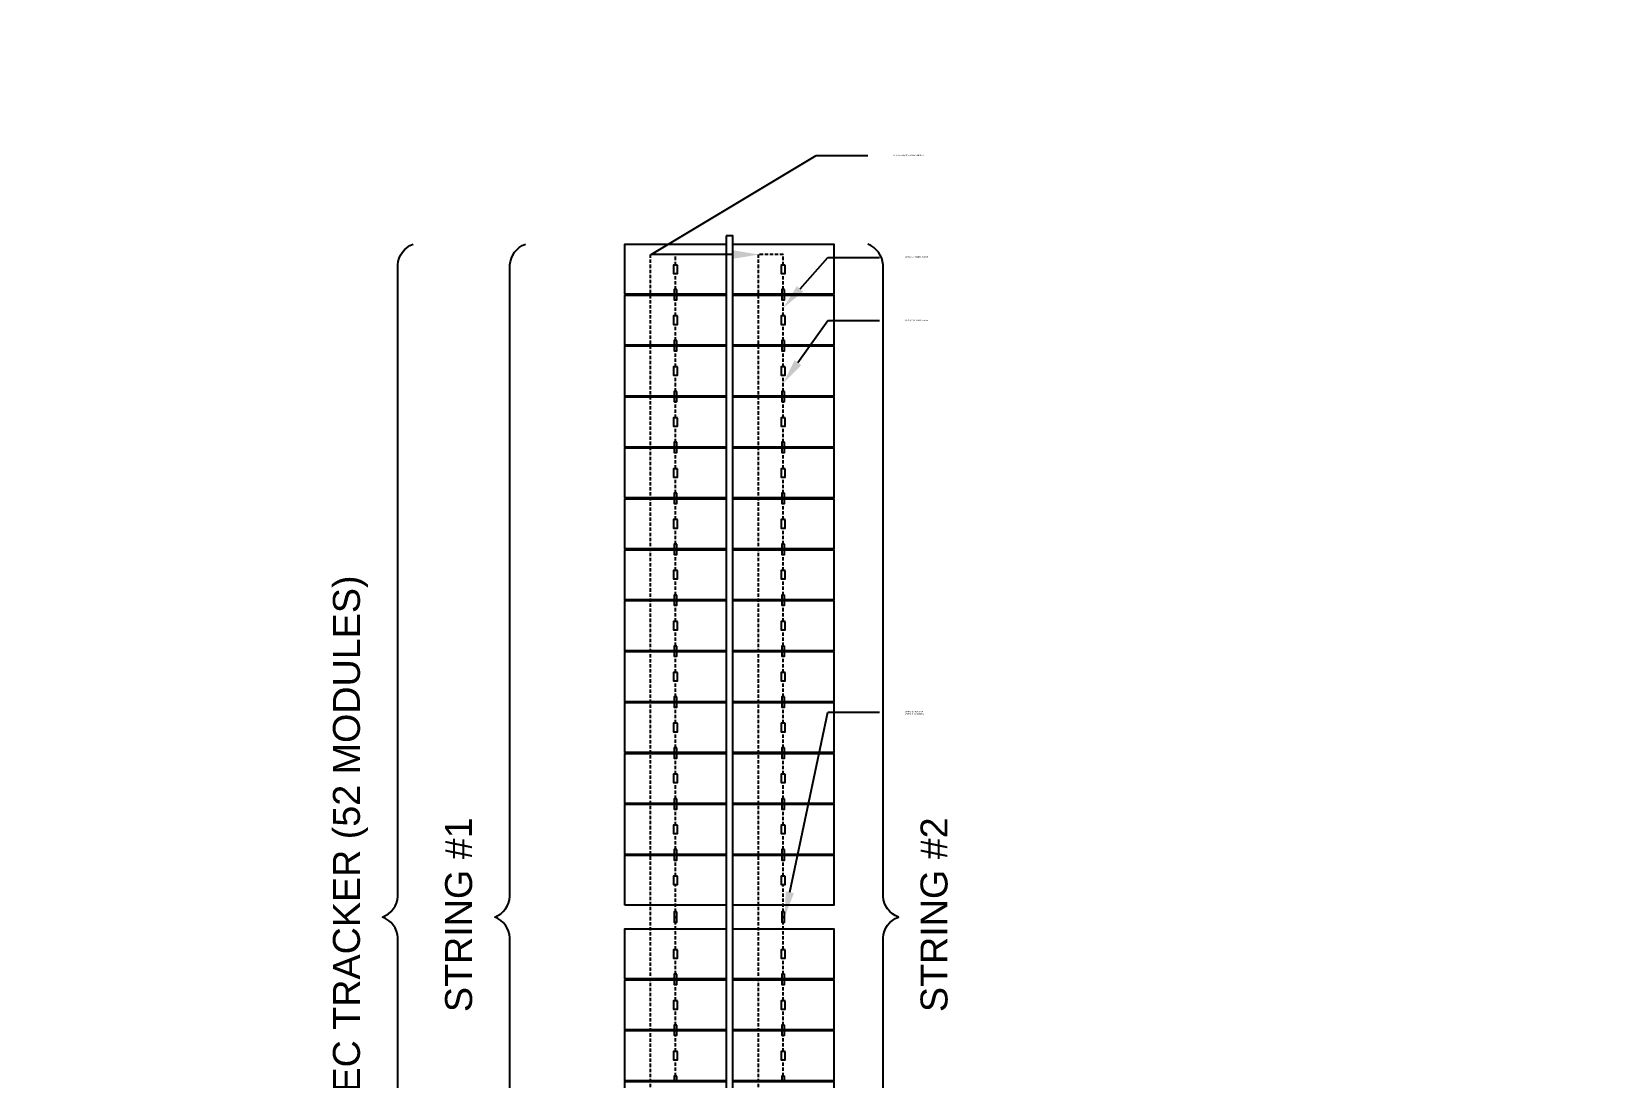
# Model space of a CAD drawing. Header units: feet. Extents: x -13743 to 68376, y -48 to 67763.
# Drawn here: x 1233.1 to 1349.4, y 63374.4 to 63452.1 of the extents above; entities that cross this region are included whole.
import ezdxf
from ezdxf import colors
from ezdxf.entities.mleader import LeaderData, LeaderLine
from ezdxf.enums import TextEntityAlignment as Align
from ezdxf.math import Vec2, Vec3

# ---------------------------------------------------------------- set-up
doc = ezdxf.new("R2018")
doc.units = ezdxf.units.FT
doc.header["$MEASUREMENT"] = 0
doc.linetypes.add('HIDDEN', pattern=[0.375, 0.25, -0.125])
for name, color, linetype in [('E-HARN-COMP', 8, 'Continuous'), ('E-TRNK-CABL-NEG', 6, 'HIDDEN'), ('E-TRUNK-CABLE-POS', 6, 'HIDDEN'), ('G-ANNO-TEXT', 1, 'Continuous'), ('PVcase PV Modules (full frames)', 142, 'Continuous')]:
    doc.layers.add(name, color=color, linetype=linetype)
doc.styles.add('NEI-A', font='arial.ttf')
doc.styles.get("Standard").update_dxf_attribs({"font": 'arial.ttf'})

# ---------------------------------------------------------------- blocks, each defined once
blk = doc.blocks.new('HT72-18X (2x26)')
for points in [[(50097.48, 17245.44), (50097.48, 17144.39), (50097.97, 17144.39), (50097.97, 17245.44), (50097.48, 17245.44)], [(50089.98, 17241.1), (50089.98, 17244.82), (50097.48, 17244.82), (50097.48, 17241.1), (50089.98, 17241.1)], [(50097.97, 17241.1), (50097.97, 17244.82), (50105.47, 17244.82), (50105.47, 17241.1), (50097.97, 17241.1)], [(50089.98, 17237.33), (50089.98, 17241.04), (50097.48, 17241.04), (50097.48, 17237.33), (50089.98, 17237.33)], [(50097.97, 17237.33), (50097.97, 17241.04), (50105.47, 17241.04), (50105.47, 17237.33), (50097.97, 17237.33)], [(50089.98, 17233.55), (50089.98, 17237.27), (50097.48, 17237.27), (50097.48, 17233.55), (50089.98, 17233.55)], [(50097.97, 17233.55), (50097.97, 17237.27), (50105.47, 17237.27), (50105.47, 17233.55), (50097.97, 17233.55)], [(50089.98, 17229.77), (50089.98, 17233.49), (50097.48, 17233.49), (50097.48, 17229.77), (50089.98, 17229.77)], [(50097.97, 17229.77), (50097.97, 17233.49), (50105.47, 17233.49), (50105.47, 17229.77), (50097.97, 17229.77)], [(50089.98, 17226), (50089.98, 17229.72), (50097.48, 17229.72), (50097.48, 17226), (50089.98, 17226)], [(50097.97, 17226), (50097.97, 17229.72), (50105.47, 17229.72), (50105.47, 17226), (50097.97, 17226)], [(50089.98, 17222.22), (50089.98, 17225.94), (50097.48, 17225.94), (50097.48, 17222.22), (50089.98, 17222.22)], [(50097.97, 17222.22), (50097.97, 17225.94), (50105.47, 17225.94), (50105.47, 17222.22), (50097.97, 17222.22)], [(50089.98, 17218.45), (50089.98, 17222.16), (50097.48, 17222.16), (50097.48, 17218.45), (50089.98, 17218.45)], [(50097.97, 17218.45), (50097.97, 17222.16), (50105.47, 17222.16), (50105.47, 17218.45), (50097.97, 17218.45)], [(50089.98, 17214.67), (50089.98, 17218.39), (50097.48, 17218.39), (50097.48, 17214.67), (50089.98, 17214.67)], [(50097.97, 17214.67), (50097.97, 17218.39), (50105.47, 17218.39), (50105.47, 17214.67), (50097.97, 17214.67)], [(50089.98, 17210.89), (50089.98, 17214.61), (50097.48, 17214.61), (50097.48, 17210.89), (50089.98, 17210.89)], [(50097.97, 17210.89), (50097.97, 17214.61), (50105.47, 17214.61), (50105.47, 17210.89), (50097.97, 17210.89)], [(50089.98, 17207.12), (50089.98, 17210.83), (50097.48, 17210.83), (50097.48, 17207.12), (50089.98, 17207.12)], [(50097.97, 17207.12), (50097.97, 17210.83), (50105.47, 17210.83), (50105.47, 17207.12), (50097.97, 17207.12)], [(50089.98, 17203.34), (50089.98, 17207.06), (50097.48, 17207.06), (50097.48, 17203.34), (50089.98, 17203.34)], [(50097.97, 17203.34), (50097.97, 17207.06), (50105.47, 17207.06), (50105.47, 17203.34), (50097.97, 17203.34)], [(50089.98, 17199.56), (50089.98, 17203.28), (50097.48, 17203.28), (50097.48, 17199.56), (50089.98, 17199.56)], [(50097.97, 17199.56), (50097.97, 17203.28), (50105.47, 17203.28), (50105.47, 17199.56), (50097.97, 17199.56)], [(50089.98, 17195.79), (50089.98, 17199.51), (50097.48, 17199.51), (50097.48, 17195.79), (50089.98, 17195.79)], [(50097.97, 17195.79), (50097.97, 17199.51), (50105.47, 17199.51), (50105.47, 17195.79), (50097.97, 17195.79)], [(50089.98, 17190.33), (50089.98, 17194.05), (50097.48, 17194.05), (50097.48, 17190.33), (50089.98, 17190.33)], [(50097.97, 17190.33), (50097.97, 17194.05), (50105.47, 17194.05), (50105.47, 17190.33), (50097.97, 17190.33)], [(50089.98, 17186.56), (50089.98, 17190.27), (50097.48, 17190.27), (50097.48, 17186.56), (50089.98, 17186.56)], [(50097.97, 17186.56), (50097.97, 17190.27), (50105.47, 17190.27), (50105.47, 17186.56), (50097.97, 17186.56)], [(50089.98, 17182.78), (50089.98, 17186.5), (50097.48, 17186.5), (50097.48, 17182.78), (50089.98, 17182.78)], [(50097.97, 17182.78), (50097.97, 17186.5), (50105.47, 17186.5), (50105.47, 17182.78), (50097.97, 17182.78)], [(50089.98, 17179), (50089.98, 17182.72), (50097.48, 17182.72), (50097.48, 17179), (50089.98, 17179)], [(50097.97, 17179), (50097.97, 17182.72), (50105.47, 17182.72), (50105.47, 17179), (50097.97, 17179)], [(50089.98, 17175.23), (50089.98, 17178.94), (50097.48, 17178.94), (50097.48, 17175.23), (50089.98, 17175.23)], [(50097.97, 17175.23), (50097.97, 17178.94), (50105.47, 17178.94), (50105.47, 17175.23), (50097.97, 17175.23)], [(50089.98, 17171.45), (50089.98, 17175.17), (50097.48, 17175.17), (50097.48, 17171.45), (50089.98, 17171.45)], [(50097.97, 17171.45), (50097.97, 17175.17), (50105.47, 17175.17), (50105.47, 17171.45), (50097.97, 17171.45)], [(50089.98, 17167.68), (50089.98, 17171.39), (50097.48, 17171.39), (50097.48, 17167.68), (50089.98, 17167.68)], [(50097.97, 17167.68), (50097.97, 17171.39), (50105.47, 17171.39), (50105.47, 17167.68), (50097.97, 17167.68)], [(50089.98, 17163.9), (50089.98, 17167.62), (50097.48, 17167.62), (50097.48, 17163.9), (50089.98, 17163.9)], [(50097.97, 17163.9), (50097.97, 17167.62), (50105.47, 17167.62), (50105.47, 17163.9), (50097.97, 17163.9)], [(50089.98, 17160.12), (50089.98, 17163.84), (50097.48, 17163.84), (50097.48, 17160.12), (50089.98, 17160.12)], [(50097.97, 17160.12), (50097.97, 17163.84), (50105.47, 17163.84), (50105.47, 17160.12), (50097.97, 17160.12)], [(50089.98, 17156.35), (50089.98, 17160.06), (50097.48, 17160.06), (50097.48, 17156.35), (50089.98, 17156.35)], [(50097.97, 17156.35), (50097.97, 17160.06), (50105.47, 17160.06), (50105.47, 17156.35), (50097.97, 17156.35)], [(50089.98, 17152.57), (50089.98, 17156.29), (50097.48, 17156.29), (50097.48, 17152.57), (50089.98, 17152.57)], [(50097.97, 17152.57), (50097.97, 17156.29), (50105.47, 17156.29), (50105.47, 17152.57), (50097.97, 17152.57)], [(50089.98, 17148.79), (50089.98, 17152.51), (50097.48, 17152.51), (50097.48, 17148.79), (50089.98, 17148.79)], [(50097.97, 17148.79), (50097.97, 17152.51), (50105.47, 17152.51), (50105.47, 17148.79), (50097.97, 17148.79)], [(50089.98, 17145.02), (50089.98, 17148.73), (50097.48, 17148.73), (50097.48, 17145.02), (50089.98, 17145.02)], [(50097.97, 17145.02), (50097.97, 17148.73), (50105.47, 17148.73), (50105.47, 17145.02), (50097.97, 17145.02)]]:
    blk.add_lwpolyline(points)
blk = doc.blocks.new('DETAIL_TITLE')
at = {"style": 'NEI-A', "flags": 8}
blk.add_attdef('#', text='', height=0.2, dxfattribs=at).set_placement((0.5922, -0.5109), align=Align.MIDDLE_CENTER)
at = {"lineweight": 30, "flags": 104}
blk.add_attdef('DETAIL_TITLE', text='', height=0.2, dxfattribs=at).set_placement((0.9099, -0.52514), align=Align.BOTTOM_LEFT)
at = {"style": 'NEI-A'}
for tag, p in [('SCALE:', (0.93865, -0.73792)), ('1"_=_', (1.5474, -0.73792))]:
    blk.add_attdef(tag, text='', height=0.1, dxfattribs=at).set_placement(p, align=Align.BOTTOM_LEFT)

msp = doc.modelspace()

# ---------------------------------------------------------------- linework, layer by layer
at = {"layer": 'E-HARN-COMP'}
for points in [[(1280.98, 63434.73), (1280.68, 63434.73), (1280.68, 63434.11), (1280.98, 63434.11)], [(1280.93, 63432.91), (1280.73, 63432.91), (1280.73, 63432.53), (1280.93, 63432.53)], [(1280.93, 63432.53), (1280.73, 63432.53), (1280.73, 63432.15), (1280.93, 63432.15)], [(1280.98, 63430.96), (1280.68, 63430.96), (1280.68, 63430.33), (1280.98, 63430.33)], [(1280.93, 63429.14), (1280.73, 63429.14), (1280.73, 63428.76), (1280.93, 63428.76)], [(1280.93, 63428.76), (1280.73, 63428.76), (1280.73, 63428.38), (1280.93, 63428.38)], [(1280.98, 63427.18), (1280.68, 63427.18), (1280.68, 63426.56), (1280.98, 63426.56)], [(1280.93, 63425.36), (1280.73, 63425.36), (1280.73, 63424.98), (1280.93, 63424.98)], [(1288.92, 63425.36), (1288.72, 63425.36), (1288.72, 63424.98), (1288.92, 63424.98)], [(1280.93, 63424.98), (1280.73, 63424.98), (1280.73, 63424.6), (1280.93, 63424.6)], [(1288.92, 63424.98), (1288.72, 63424.98), (1288.72, 63424.6), (1288.92, 63424.6)], [(1280.98, 63423.4), (1280.68, 63423.4), (1280.68, 63422.78), (1280.98, 63422.78)], [(1288.97, 63423.4), (1288.67, 63423.4), (1288.67, 63422.78), (1288.97, 63422.78)], [(1280.93, 63421.59), (1280.73, 63421.59), (1280.73, 63421.2), (1280.93, 63421.2)], [(1288.92, 63421.59), (1288.72, 63421.59), (1288.72, 63421.2), (1288.92, 63421.2)], [(1280.93, 63421.2), (1280.73, 63421.2), (1280.73, 63420.82), (1280.93, 63420.82)], [(1288.92, 63421.2), (1288.72, 63421.2), (1288.72, 63420.82), (1288.92, 63420.82)], [(1280.98, 63419.63), (1280.68, 63419.63), (1280.68, 63419.01), (1280.98, 63419.01)], [(1288.97, 63419.63), (1288.67, 63419.63), (1288.67, 63419.01), (1288.97, 63419.01)], [(1280.93, 63417.81), (1280.73, 63417.81), (1280.73, 63417.43), (1280.93, 63417.43)], [(1280.93, 63417.43), (1280.73, 63417.43), (1280.73, 63417.05), (1280.93, 63417.05)], [(1288.92, 63417.81), (1288.72, 63417.81), (1288.72, 63417.43), (1288.92, 63417.43)], [(1288.92, 63417.43), (1288.72, 63417.43), (1288.72, 63417.05), (1288.92, 63417.05)], [(1280.98, 63415.85), (1280.68, 63415.85), (1280.68, 63415.23), (1280.98, 63415.23)], [(1288.97, 63415.85), (1288.67, 63415.85), (1288.67, 63415.23), (1288.97, 63415.23)], [(1280.93, 63414.03), (1280.73, 63414.03), (1280.73, 63413.65), (1280.93, 63413.65)], [(1280.93, 63413.65), (1280.73, 63413.65), (1280.73, 63413.27), (1280.93, 63413.27)], [(1288.92, 63414.03), (1288.72, 63414.03), (1288.72, 63413.65), (1288.92, 63413.65)], [(1288.92, 63413.65), (1288.72, 63413.65), (1288.72, 63413.27), (1288.92, 63413.27)], [(1280.98, 63412.07), (1280.68, 63412.07), (1280.68, 63411.45), (1280.98, 63411.45)], [(1288.97, 63412.07), (1288.67, 63412.07), (1288.67, 63411.45), (1288.97, 63411.45)], [(1280.93, 63410.26), (1280.73, 63410.26), (1280.73, 63409.88), (1280.93, 63409.88)], [(1288.92, 63410.26), (1288.72, 63410.26), (1288.72, 63409.88), (1288.92, 63409.88)], [(1280.93, 63409.88), (1280.73, 63409.88), (1280.73, 63409.5), (1280.93, 63409.5)], [(1288.92, 63409.88), (1288.72, 63409.88), (1288.72, 63409.5), (1288.92, 63409.5)], [(1280.98, 63408.3), (1280.68, 63408.3), (1280.68, 63407.68), (1280.98, 63407.68)], [(1288.97, 63408.3), (1288.67, 63408.3), (1288.67, 63407.68), (1288.97, 63407.68)], [(1280.93, 63406.48), (1280.73, 63406.48), (1280.73, 63406.1), (1280.93, 63406.1)], [(1288.92, 63406.48), (1288.72, 63406.48), (1288.72, 63406.1), (1288.92, 63406.1)], [(1280.93, 63406.1), (1280.73, 63406.1), (1280.73, 63405.72), (1280.93, 63405.72)], [(1288.92, 63406.1), (1288.72, 63406.1), (1288.72, 63405.72), (1288.92, 63405.72)], [(1280.98, 63404.52), (1280.68, 63404.52), (1280.68, 63403.9), (1280.98, 63403.9)], [(1288.97, 63404.52), (1288.67, 63404.52), (1288.67, 63403.9), (1288.97, 63403.9)], [(1280.93, 63402.7), (1280.73, 63402.7), (1280.73, 63402.32), (1280.93, 63402.32)], [(1280.93, 63402.32), (1280.73, 63402.32), (1280.73, 63401.94), (1280.93, 63401.94)], [(1288.92, 63402.7), (1288.72, 63402.7), (1288.72, 63402.32), (1288.92, 63402.32)], [(1280.98, 63400.75), (1280.68, 63400.75), (1280.68, 63400.12), (1280.98, 63400.12)], [(1280.93, 63398.93), (1280.73, 63398.93), (1280.73, 63398.55), (1280.93, 63398.55)], [(1280.93, 63398.55), (1280.73, 63398.55), (1280.73, 63398.17), (1280.93, 63398.17)], [(1280.98, 63396.97), (1280.68, 63396.97), (1280.68, 63396.35), (1280.98, 63396.35)], [(1280.93, 63395.15), (1280.73, 63395.15), (1280.73, 63394.77), (1280.93, 63394.77)], [(1280.93, 63394.77), (1280.73, 63394.77), (1280.73, 63394.39), (1280.93, 63394.39)], [(1280.98, 63393.19), (1280.68, 63393.19), (1280.68, 63392.57), (1280.98, 63392.57)], [(1280.93, 63391.38), (1280.73, 63391.38), (1280.73, 63390.99), (1280.93, 63390.99)], [(1280.93, 63390.99), (1280.73, 63390.99), (1280.73, 63390.61), (1280.93, 63390.61)], [(1280.98, 63389.42), (1280.68, 63389.42), (1280.68, 63388.8), (1280.98, 63388.8)], [(1280.93, 63386.76), (1280.73, 63386.76), (1280.73, 63386.38), (1280.93, 63386.38)], [(1280.93, 63386.38), (1280.73, 63386.38), (1280.73, 63386), (1280.93, 63386)], [(1280.98, 63383.96), (1280.68, 63383.96), (1280.68, 63383.34), (1280.98, 63383.34)], [(1288.97, 63383.96), (1288.67, 63383.96), (1288.67, 63383.34), (1288.97, 63383.34)], [(1280.93, 63382.14), (1280.73, 63382.14), (1280.73, 63381.76), (1280.93, 63381.76)], [(1288.92, 63382.14), (1288.72, 63382.14), (1288.72, 63381.76), (1288.92, 63381.76)], [(1280.93, 63381.76), (1280.73, 63381.76), (1280.73, 63381.38), (1280.93, 63381.38)], [(1288.92, 63381.76), (1288.72, 63381.76), (1288.72, 63381.38), (1288.92, 63381.38)], [(1280.98, 63380.18), (1280.68, 63380.18), (1280.68, 63379.56), (1280.98, 63379.56)], [(1288.97, 63380.18), (1288.67, 63380.18), (1288.67, 63379.56), (1288.97, 63379.56)], [(1280.93, 63378.37), (1280.73, 63378.37), (1280.73, 63377.99), (1280.93, 63377.99)], [(1280.93, 63377.99), (1280.73, 63377.99), (1280.73, 63377.61), (1280.93, 63377.61)], [(1288.92, 63378.37), (1288.72, 63378.37), (1288.72, 63377.99), (1288.92, 63377.99)], [(1288.92, 63377.99), (1288.72, 63377.99), (1288.72, 63377.61), (1288.92, 63377.61)], [(1280.98, 63376.41), (1280.68, 63376.41), (1280.68, 63375.79), (1280.98, 63375.79)], [(1288.97, 63376.41), (1288.67, 63376.41), (1288.67, 63375.79), (1288.97, 63375.79)], [(1280.93, 63374.59), (1280.73, 63374.59), (1280.73, 63374.21), (1280.93, 63374.21)], [(1288.92, 63374.59), (1288.72, 63374.59), (1288.72, 63374.21), (1288.92, 63374.21)]]:
    msp.add_lwpolyline(points, close=True, dxfattribs=at)
at = {"layer": 'E-TRNK-CABL-NEG'}
for points in [[(1280.83, 63432.91), (1280.83, 63434.11)], [(1280.83, 63429.14), (1280.83, 63430.33)], [(1280.83, 63425.36), (1280.83, 63426.56)], [(1280.83, 63421.59), (1280.83, 63422.78)], [(1288.82, 63421.59), (1288.82, 63422.78)], [(1280.83, 63417.81), (1280.83, 63419.01)], [(1288.82, 63417.81), (1288.82, 63419.01)], [(1280.83, 63414.03), (1280.83, 63415.23)], [(1288.82, 63414.03), (1288.82, 63415.23)], [(1280.83, 63410.26), (1280.83, 63411.45)], [(1288.82, 63410.26), (1288.82, 63411.45)], [(1280.83, 63406.48), (1280.83, 63407.68)], [(1288.82, 63406.48), (1288.82, 63407.68)], [(1280.83, 63402.7), (1280.83, 63403.9)], [(1288.82, 63402.7), (1288.82, 63403.9)], [(1280.83, 63398.93), (1280.83, 63400.12)], [(1280.83, 63395.15), (1280.83, 63396.35)], [(1280.83, 63391.38), (1280.83, 63392.57)], [(1280.83, 63386.76), (1280.83, 63388.8)], [(1280.83, 63382.14), (1280.83, 63383.34)], [(1288.82, 63382.14), (1288.82, 63383.34)], [(1280.83, 63378.37), (1280.83, 63379.56)], [(1288.82, 63378.37), (1288.82, 63379.56)], [(1280.83, 63374.59), (1280.83, 63375.79)], [(1288.82, 63374.59), (1288.82, 63375.79)]]:
    msp.add_lwpolyline(points, dxfattribs=at)
at = {"layer": 'E-TRUNK-CABLE-POS'}
for points in [[(1280.83, 63434.73), (1280.83, 63435.51), (1278.96, 63435.51), (1278.96, 63337.55), (1277.08, 63337.55)], [(1280.83, 63430.96), (1280.83, 63432.15)], [(1280.83, 63427.18), (1280.83, 63428.38)], [(1280.83, 63423.4), (1280.83, 63424.6)], [(1288.82, 63423.4), (1288.82, 63424.6)], [(1280.83, 63419.63), (1280.83, 63420.82)], [(1288.82, 63419.63), (1288.82, 63420.82)], [(1280.83, 63415.85), (1280.83, 63417.05)], [(1288.82, 63415.85), (1288.82, 63417.05)], [(1280.83, 63412.07), (1280.83, 63413.27)], [(1288.82, 63412.07), (1288.82, 63413.27)], [(1280.83, 63408.3), (1280.83, 63409.5)], [(1288.82, 63408.3), (1288.82, 63409.5)], [(1280.83, 63404.52), (1280.83, 63405.72)], [(1288.82, 63404.52), (1288.82, 63405.72)], [(1280.83, 63400.75), (1280.83, 63401.94)], [(1280.83, 63396.97), (1280.83, 63398.17)], [(1280.83, 63393.19), (1280.83, 63394.39)], [(1280.83, 63389.42), (1280.83, 63390.61)], [(1280.83, 63383.96), (1280.83, 63386)], [(1280.83, 63380.18), (1280.83, 63381.38)], [(1288.82, 63380.18), (1288.82, 63381.38)], [(1280.83, 63376.41), (1280.83, 63377.61)], [(1288.82, 63376.41), (1288.82, 63377.61)]]:
    msp.add_lwpolyline(points, dxfattribs=at)
at = {"layer": 'G-ANNO-TEXT', "flags": 128}
for points in [[(1261.37, 63336.48, -0.298343), (1260.23, 63338.02), (1260.23, 63384.84, 0.298343), (1259.09, 63386.38, 0.298343), (1260.23, 63387.92), (1260.23, 63434.74, -0.298343), (1261.37, 63436.28)], [(1260.23, 63434.74, -0.298343), (1261.37, 63436.28)], [(1269.69, 63336.48, -0.298343), (1268.55, 63338.02), (1268.55, 63384.84, 0.298343), (1267.42, 63386.38, 0.298343), (1268.55, 63387.92), (1268.55, 63434.74, -0.298343), (1269.69, 63436.28)], [(1295.09, 63336.48, 0.298343), (1296.22, 63338.02), (1296.22, 63384.84, -0.298343), (1297.36, 63386.38, -0.298343), (1296.22, 63387.92), (1296.22, 63434.74, 0.298343), (1295.09, 63436.28)]]:
    msp.add_lwpolyline(points, format="xyb", dxfattribs=at)

# ---------------------------------------------------------------- texts
at = {"layer": 'G-ANNO-TEXT', "char_height": 2, "rotation": 90, "style": 'NEI-A', "bg_fill": 3, "box_fill_scale": 1.5, "bg_fill_color": 256, "bg_fill_transparency": 0}
for s, insert, width, attachment_point in [('SOLTEC TRACKER (52 MODULES)', (1255.42, 63411.71, -3.82), 60.9313, 3), ('STRING #1', (1263.74, 63393.77, -3.82), 13.9463, 3), ('STRING #2', (1301.03, 63393.77, -3.82), 14.312, 9)]:
    msp.add_mtext(s, dxfattribs=dict(at, insert=insert, width=width, attachment_point=attachment_point))

# ---------------------------------------------------------------- next in the draw order: leaders
at = {"layer": 'G-ANNO-TEXT'}
ml = msp.add_multileader_mtext('Standard', dxfattribs=at)
ml.set_content('(TYP.) (+) STRING CABLE', color=256, style='NEI-A')
ml.set_leader_properties()
ml.build(insert=Vec2(0, 0))
ml.multileader.update_dxf_attribs({"dogleg_length": 0.36, "arrow_head_size": 1.88})
ctx = ml.context
ctx.base_point, ctx.char_height, ctx.arrow_head_size, ctx.landing_gap_size, ctx.plane_origin = Vec3(1295.97, 63435.3, -1.91), 0.1, 1.88, 1.92, Vec3(1827.51, 62935.27, -1.91)
notes = []
notes.append((ctx, [(0, (1, 1, 0), (1292.12, 63435.3, -1.91), (1, 0), 3.84, [(1, [(1288.82, 63431.55, -1.91)], 0, [])])]))
ctx.mtext.insert, ctx.mtext.width, ctx.mtext.flow_direction = Vec3(1297.89, 63435.37, -1.91), 33.4798, 5
ctx.mtext.has_bg_fill, ctx.mtext.bg_color, ctx.mtext.bg_scale_factor, ctx.mtext.bg_transparency, ctx.mtext.use_window_bg_color = 1, -1073741824, 1.5, 0, 1
ml = msp.add_multileader_mtext('Standard', dxfattribs=at)
ml.set_content('(TYP.) (-) STRING CABLE', color=256, style='NEI-A')
ml.set_leader_properties()
ml.build(insert=Vec2(0, 0))
ml.multileader.update_dxf_attribs({"dogleg_length": 0.36, "arrow_head_size": 1.88})
ctx = ml.context
ctx.base_point, ctx.char_height, ctx.arrow_head_size, ctx.landing_gap_size, ctx.plane_origin = Vec3(1295.97, 63430.63, -1.91), 0.1, 1.88, 1.92, Vec3(1827.51, 62930.6, -1.91)
notes.append((ctx, [(0, (1, 1, 0), (1292.12, 63430.63, -1.91), (1, 0), 3.84, [(1, [(1288.82, 63425.96, -1.91)], 0, [])])]))
ctx.mtext.insert, ctx.mtext.width, ctx.mtext.flow_direction = Vec3(1297.89, 63430.69, -1.91), 33.4798, 5
ctx.mtext.has_bg_fill, ctx.mtext.bg_color, ctx.mtext.bg_scale_factor, ctx.mtext.bg_transparency, ctx.mtext.use_window_bg_color = 1, -1073741824, 1.5, 0, 1
ml = msp.add_multileader_mtext('Standard', dxfattribs=at)
ml.set_content('(TYP.) MOTOR GAP\\P(STRING JUMPERS)', color=256, style='NEI-A')
ml.set_leader_properties()
ml.build(insert=Vec2(0, 0))
ml.multileader.update_dxf_attribs({"dogleg_length": 0.36, "arrow_head_size": 1.88})
ctx = ml.context
ctx.base_point, ctx.char_height, ctx.arrow_head_size, ctx.landing_gap_size, ctx.plane_origin = Vec3(1295.97, 63401.58, -1.91), 0.1, 1.88, 1.92, Vec3(1821.9, 62873.5, -1.91)
notes.append((ctx, [(0, (1, 1, 0), (1292.12, 63401.58, -1.91), (1, 0), 3.84, [(1, [(1288.92, 63386.38, -1.91)], 0, [])])]))
ctx.mtext.insert, ctx.mtext.width, ctx.mtext.flow_direction = Vec3(1297.89, 63401.65, -1.91), 26.462, 5
ctx.mtext.has_bg_fill, ctx.mtext.bg_color, ctx.mtext.bg_scale_factor, ctx.mtext.bg_transparency, ctx.mtext.use_window_bg_color = 1, -1073741824, 1.5, 0, 1
for ctx, leaders in notes:
    for number, flags, end, landing, length, lines in leaders:
        leader = LeaderData()
        leader.index, (leader.has_last_leader_line, leader.has_dogleg_vector, leader.attachment_direction) = number, flags
        leader.last_leader_point, leader.dogleg_vector, leader.dogleg_length = Vec3(end), Vec3(landing), length
        for number, points, colour, breaks in lines:
            line = LeaderLine()
            line.index, line.vertices, line.color, line.breaks = number, Vec3.list(points), colors.encode_raw_color(colour), breaks
            leader.lines.append(line)
        ctx.leaders.append(leader)

# ---------------------------------------------------------------- next in the draw order: linework, layer by layer
at = {"layer": 'E-HARN-COMP'}
for points in [[(1288.97, 63434.73), (1288.67, 63434.73), (1288.67, 63434.11), (1288.97, 63434.11)], [(1288.92, 63432.91), (1288.72, 63432.91), (1288.72, 63432.53), (1288.92, 63432.53)], [(1288.92, 63432.53), (1288.72, 63432.53), (1288.72, 63432.15), (1288.92, 63432.15)], [(1288.97, 63430.96), (1288.67, 63430.96), (1288.67, 63430.33), (1288.97, 63430.33)], [(1288.92, 63429.14), (1288.72, 63429.14), (1288.72, 63428.76), (1288.92, 63428.76)], [(1288.92, 63428.76), (1288.72, 63428.76), (1288.72, 63428.38), (1288.92, 63428.38)], [(1288.97, 63427.18), (1288.67, 63427.18), (1288.67, 63426.56), (1288.97, 63426.56)], [(1288.92, 63402.32), (1288.72, 63402.32), (1288.72, 63401.94), (1288.92, 63401.94)], [(1288.97, 63400.75), (1288.67, 63400.75), (1288.67, 63400.12), (1288.97, 63400.12)], [(1288.92, 63398.93), (1288.72, 63398.93), (1288.72, 63398.55), (1288.92, 63398.55)], [(1288.92, 63398.55), (1288.72, 63398.55), (1288.72, 63398.17), (1288.92, 63398.17)], [(1288.97, 63396.97), (1288.67, 63396.97), (1288.67, 63396.35), (1288.97, 63396.35)], [(1288.92, 63395.15), (1288.72, 63395.15), (1288.72, 63394.77), (1288.92, 63394.77)], [(1288.92, 63394.77), (1288.72, 63394.77), (1288.72, 63394.39), (1288.92, 63394.39)], [(1288.97, 63393.19), (1288.67, 63393.19), (1288.67, 63392.57), (1288.97, 63392.57)], [(1288.92, 63391.38), (1288.72, 63391.38), (1288.72, 63390.99), (1288.92, 63390.99)], [(1288.92, 63390.99), (1288.72, 63390.99), (1288.72, 63390.61), (1288.92, 63390.61)], [(1288.97, 63389.42), (1288.67, 63389.42), (1288.67, 63388.8), (1288.97, 63388.8)], [(1288.92, 63386.76), (1288.72, 63386.76), (1288.72, 63386.38), (1288.92, 63386.38)], [(1288.92, 63386.38), (1288.72, 63386.38), (1288.72, 63386), (1288.92, 63386)]]:
    msp.add_lwpolyline(points, close=True, dxfattribs=at)
at = {"layer": 'E-TRNK-CABL-NEG'}
for points in [[(1288.82, 63432.91), (1288.82, 63434.11)], [(1288.82, 63429.14), (1288.82, 63430.33)], [(1288.82, 63425.36), (1288.82, 63426.56)], [(1288.82, 63398.93), (1288.82, 63400.12)], [(1288.82, 63395.15), (1288.82, 63396.35)], [(1288.82, 63391.38), (1288.82, 63392.57)], [(1288.82, 63386.76), (1288.82, 63388.8)]]:
    msp.add_lwpolyline(points, dxfattribs=at)
at = {"layer": 'E-TRUNK-CABLE-POS'}
for points in [[(1288.82, 63434.73), (1288.82, 63435.51), (1286.95, 63435.51), (1286.95, 63337), (1277.08, 63337)], [(1288.82, 63430.96), (1288.82, 63432.15)], [(1288.82, 63427.18), (1288.82, 63428.38)], [(1288.82, 63400.75), (1288.82, 63401.94)], [(1288.82, 63396.97), (1288.82, 63398.17)], [(1288.82, 63393.19), (1288.82, 63394.39)], [(1288.82, 63389.42), (1288.82, 63390.61)], [(1288.82, 63383.96), (1288.82, 63386)]]:
    msp.add_lwpolyline(points, dxfattribs=at)

# ---------------------------------------------------------------- next in the draw order: block references
at = {"layer": 'PVcase PV Modules (full frames)', "color": 156, "true_color": 0x004e68}
msp.add_blockref('HT72-18X (2x26)', (-48812.9, 46191.46), dxfattribs=at)

# ---------------------------------------------------------------- next in the draw order: leaders
at = {"layer": 'G-ANNO-TEXT'}
ml = msp.add_multileader_mtext('Standard', dxfattribs=at)
ml.set_content('(TYP.) (+) LONG STRING JUMPER', color=256, style='NEI-A')
ml.set_leader_properties()
ml.build(insert=Vec2(0, 0))
ml.multileader.update_dxf_attribs({"dogleg_length": 0.36, "arrow_head_size": 1.88})
ctx = ml.context
ctx.base_point, ctx.char_height, ctx.arrow_head_size, ctx.landing_gap_size, ctx.plane_origin = Vec3(1295.09, 63442.85, -1.91), 0.1, 1.88, 1.92, Vec3(1826.63, 62946.43, -1.91)
notes = []
notes.append((ctx, [(0, (1, 1, 0), (1291.25, 63442.85, -1.91), (1, 0), 3.84, [(0, [(1287.01, 63435.51, -1.91), (1279.02, 63435.51, -1.91)], 0, [])])]))
ctx.mtext.insert, ctx.mtext.width, ctx.mtext.flow_direction = Vec3(1297.01, 63442.92, -1.91), 44.6135, 5
ctx.mtext.has_bg_fill, ctx.mtext.bg_color, ctx.mtext.bg_scale_factor, ctx.mtext.bg_transparency, ctx.mtext.use_window_bg_color = 1, -1073741824, 1.5, 0, 1
for ctx, leaders in notes:
    for number, flags, end, landing, length, lines in leaders:
        leader = LeaderData()
        leader.index, (leader.has_last_leader_line, leader.has_dogleg_vector, leader.attachment_direction) = number, flags
        leader.last_leader_point, leader.dogleg_vector, leader.dogleg_length = Vec3(end), Vec3(landing), length
        for number, points, colour, breaks in lines:
            line = LeaderLine()
            line.index, line.vertices, line.color, line.breaks = number, Vec3.list(points), colors.encode_raw_color(colour), breaks
            leader.lines.append(line)
        ctx.leaders.append(leader)

# ---------------------------------------------------------------- next in the draw order: block references
ref = msp.add_blockref('DETAIL_TITLE', (-460.64, 63776.87), dxfattribs=dict(at, xscale=128.9267043143703, yscale=128.9267043143703, zscale=128.9267043143703))
lines = msp.add_mtext('{\\LDC BLOCK TYPE-1 (3) STRINGS (78) MODULES [580W]}', dxfattribs={"layer": '0', "insert": (-343.33, 63747.84), "char_height": 858.8681, "attachment_point": 1})
ref.add_attrib('DETAIL_TITLE', '', (-343.33, 63747.84)).embed_mtext(lines)
ref = msp.add_blockref('DETAIL_TITLE', (760.73, 63776.87), dxfattribs=dict(at, xscale=128.9267043143703, yscale=128.9267043143703, zscale=128.9267043143703))
lines = msp.add_mtext('{\\LDC BLOCK TYPE-2 (2) STRINGS (52) MODULES [580W-SOUTH MOTOR GAP] }', dxfattribs={"layer": '0', "insert": (878.04, 63747.84), "char_height": 795.5621, "attachment_point": 1})
ref.add_attrib('DETAIL_TITLE', '', (878.04, 63747.84)).embed_mtext(lines)

doc.saveas('drawing.dxf')
